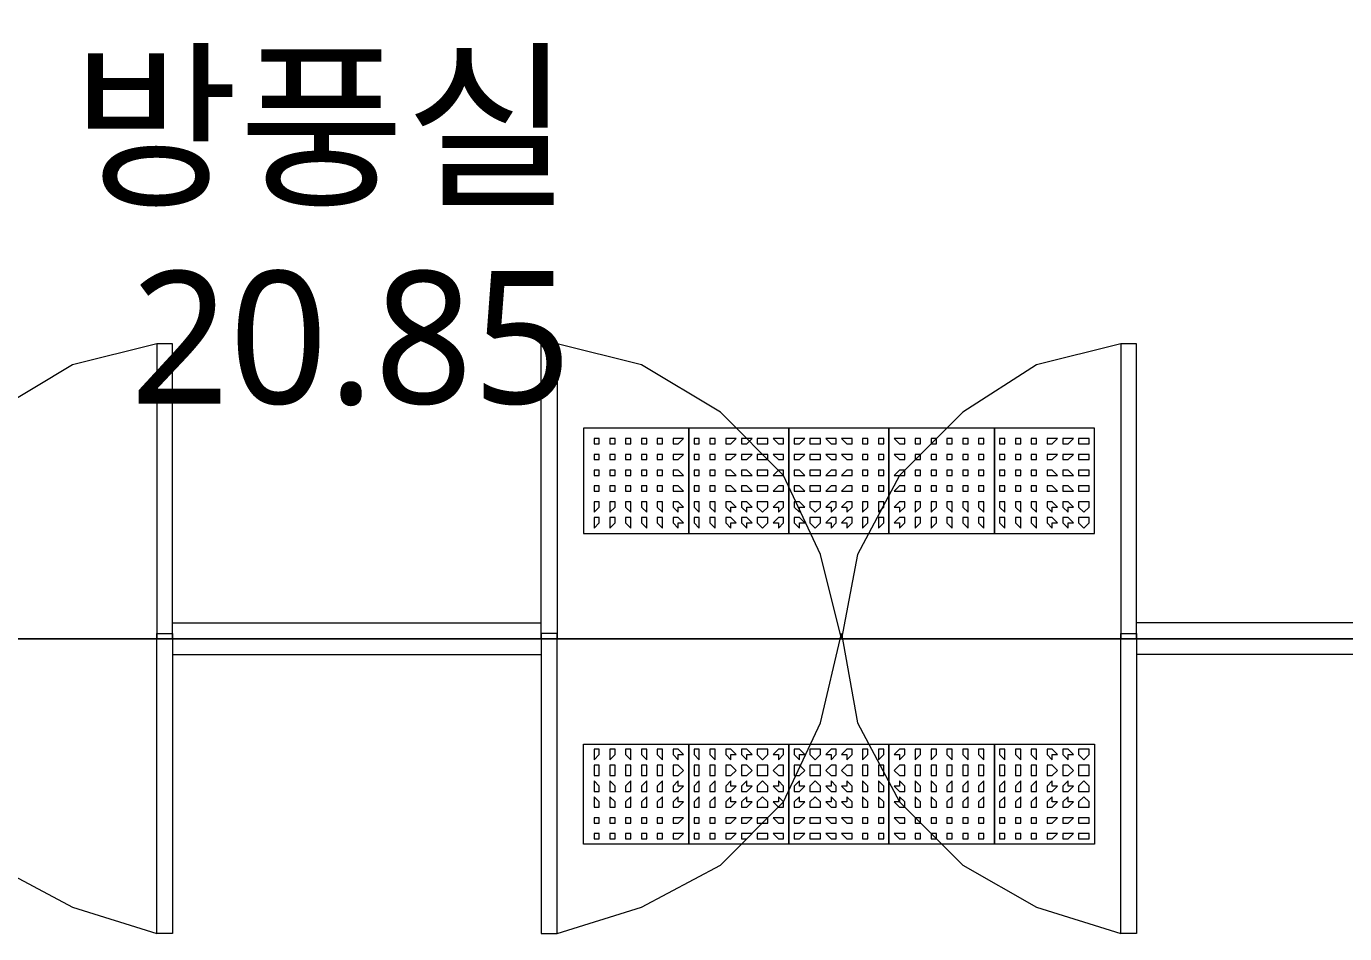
# Model space of a CAD drawing. Header units: millimetres. Extents: x -4011 to 126995, y -1911 to 106700.
# Drawn here: x 74475 to 78365, y 19850 to 22528 of the extents above; entities that cross this region are included whole.
import ezdxf

# ---------------------------------------------------------------- set-up
doc = ezdxf.new("R2010")
doc.units = ezdxf.units.MM
doc.layers.add('PDF_문자', color=7, linetype='Continuous')
doc.layers.add('PDF_형상', color=7, linetype='Continuous')
doc.styles.add('PDF 맑은 고딕', font='malgun.ttf')

msp = doc.modelspace()

# ---------------------------------------------------------------- linework, layer by layer
at = {"layer": 'PDF_형상', "lineweight": 5}
for points in [[(95937.8, 46538.9), (82958.5, 38968.9), (76694.3, 38968.9), (76694.3, 36466.3), (79305.7, 36466.3), (79305.7, 38968.9), (82958.5, 38968.9), (86456, 38968.9), (86456, 32471.5), (84202.1, 32471.5), (84202.1, 29720.2), (86456, 29720.2), (86456, 38968.9), (109445.6, 38968.9), (109445.6, 32051.8), (109445.6, 29704.7), (109445.6, 24481.9), (105450.8, 24481.9), (105450.8, 20471.5), (78932.6, 20471.5), (78932.6, 20720.2), (71968.9, 20720.2)], [(74860.1, 21590.7), (74611.4, 21528.5), (74378.2, 21388.6), (74207.3, 21202.1), (74082.9, 20968.9), (74020.7, 20720.2), (73974.1, 20968.9), (73849.7, 21202.1), (73678.8, 21388.6), (73445.6, 21528.5), (73196.9, 21590.7)], [(77704.7, 21590.7), (77456, 21528.5), (77238.3, 21388.6), (77051.8, 21202.1), (76927.5, 20968.9), (76880.8, 20720.2), (76818.7, 20968.9), (76709.8, 21202.1), (76523.3, 21388.6), (76290.2, 21528.5), (76041.5, 21590.7)], [(73196.9, 19849.7), (73445.6, 19927.5), (73678.8, 20051.8), (73849.7, 20238.3), (73974.1, 20471.5), (74020.7, 20735.8), (74082.9, 20471.5), (74207.3, 20238.3), (74378.2, 20051.8), (74611.4, 19927.5), (74860.1, 19849.7)], [(74906.7, 20766.8), (75994.8, 20766.8)], [(76041.5, 19849.7), (76290.2, 19927.5), (76523.3, 20051.8), (76709.8, 20238.3), (76818.7, 20471.5), (76880.8, 20735.8), (76927.5, 20471.5), (77051.8, 20238.3), (77238.3, 20051.8), (77456, 19927.5), (77704.7, 19849.7)], [(78854.9, 20766.8), (77751.3, 20766.8)], [(74906.7, 20673.6), (75994.8, 20673.6)], [(78854.9, 20673.6), (77751.3, 20673.6)]]:
    msp.add_lwpolyline(points, dxfattribs=at)
for points in [[(71968.9, 23720.2), (71968.9, 20720.2), (78932.6, 20720.2), (78932.6, 23720.2)], [(74906.7, 20720.2), (74906.7, 21590.7), (74860.1, 21590.7), (74860.1, 20720.2)], [(75994.8, 20720.2), (75994.8, 21590.7), (76041.5, 21590.7), (76041.5, 20720.2)], [(77751.3, 21590.7), (77704.7, 21590.7), (77704.7, 20720.2), (77751.3, 20720.2)], [(76430.1, 21342), (76119.2, 21342), (76119.2, 21031.1), (76430.1, 21031.1)], [(76725.4, 21342), (76430.1, 21342), (76430.1, 21031.1), (76725.4, 21031.1)], [(77020.7, 21342), (76725.4, 21342), (76725.4, 21031.1), (77020.7, 21031.1)], [(77331.6, 21342), (77020.7, 21342), (77020.7, 21031.1), (77331.6, 21031.1)], [(77626.9, 21342), (77331.6, 21342), (77331.6, 21031.1), (77626.9, 21031.1)], [(76165.8, 21310.9), (76150.3, 21310.9), (76150.3, 21295.3), (76165.8, 21295.3)], [(76212.4, 21310.9), (76196.9, 21310.9), (76196.9, 21295.3), (76212.4, 21295.3)], [(76259.1, 21310.9), (76243.5, 21310.9), (76243.5, 21295.3), (76259.1, 21295.3)], [(76305.7, 21310.9), (76290.2, 21310.9), (76290.2, 21295.3), (76305.7, 21295.3)], [(76352.3, 21310.9), (76336.8, 21310.9), (76336.8, 21295.3), (76352.3, 21295.3)], [(76414.5, 21310.9), (76399, 21310.9), (76383.4, 21310.9), (76383.4, 21295.3), (76399, 21295.3)], [(76461.1, 21310.9), (76445.6, 21310.9), (76445.6, 21295.3), (76461.1, 21295.3)], [(76507.8, 21310.9), (76492.2, 21310.9), (76492.2, 21295.3), (76507.8, 21295.3)], [(76569.9, 21310.9), (76554.4, 21310.9), (76538.9, 21310.9), (76538.9, 21295.3), (76554.4, 21295.3)], [(76616.6, 21310.9), (76601, 21310.9), (76585.5, 21310.9), (76585.5, 21295.3), (76601, 21295.3)], [(76663.2, 21310.9), (76647.7, 21310.9), (76632.1, 21310.9), (76632.1, 21295.3), (76647.7, 21295.3), (76663.2, 21295.3)], [(76709.8, 21310.9), (76694.3, 21310.9), (76678.8, 21310.9), (76694.3, 21295.3), (76709.8, 21295.3)], [(76772, 21310.9), (76756.5, 21310.9), (76740.9, 21310.9), (76740.9, 21295.3), (76756.5, 21295.3)], [(76818.7, 21310.9), (76803.1, 21310.9), (76787.6, 21310.9), (76787.6, 21295.3), (76803.1, 21295.3), (76818.7, 21295.3)], [(76865.3, 21310.9), (76849.7, 21310.9), (76834.2, 21310.9), (76849.7, 21295.3), (76865.3, 21295.3)], [(76911.9, 21310.9), (76896.4, 21310.9), (76880.8, 21310.9), (76896.4, 21295.3), (76911.9, 21295.3)], [(76958.5, 21310.9), (76943, 21310.9), (76943, 21295.3), (76958.5, 21295.3)], [(77005.2, 21310.9), (76989.6, 21310.9), (76989.6, 21295.3), (77005.2, 21295.3)], [(77067.4, 21310.9), (77051.8, 21310.9), (77036.3, 21310.9), (77051.8, 21295.3), (77067.4, 21295.3)], [(77114, 21310.9), (77098.4, 21310.9), (77098.4, 21295.3), (77114, 21295.3)], [(77160.6, 21310.9), (77145.1, 21310.9), (77145.1, 21295.3), (77160.6, 21295.3)], [(77207.3, 21310.9), (77191.7, 21310.9), (77191.7, 21295.3), (77207.3, 21295.3)], [(77253.9, 21310.9), (77238.3, 21310.9), (77238.3, 21295.3), (77253.9, 21295.3)], [(77300.5, 21310.9), (77285, 21310.9), (77285, 21295.3), (77300.5, 21295.3)], [(77362.7, 21310.9), (77347.1, 21310.9), (77347.1, 21295.3), (77362.7, 21295.3)], [(77409.3, 21310.9), (77393.8, 21310.9), (77393.8, 21295.3), (77409.3, 21295.3)], [(77456, 21310.9), (77440.4, 21310.9), (77440.4, 21295.3), (77456, 21295.3)], [(77518.1, 21310.9), (77502.6, 21310.9), (77487, 21310.9), (77487, 21295.3), (77502.6, 21295.3)], [(77564.8, 21310.9), (77549.2, 21310.9), (77533.7, 21310.9), (77533.7, 21295.3), (77549.2, 21295.3)], [(77611.4, 21310.9), (77595.9, 21310.9), (77580.3, 21310.9), (77580.3, 21295.3), (77595.9, 21295.3), (77611.4, 21295.3)], [(76165.8, 21264.2), (76150.3, 21264.2), (76150.3, 21248.7), (76165.8, 21248.7)], [(76212.4, 21264.2), (76196.9, 21264.2), (76196.9, 21248.7), (76212.4, 21248.7)], [(76259.1, 21264.2), (76243.5, 21264.2), (76243.5, 21248.7), (76259.1, 21248.7)], [(76305.7, 21264.2), (76290.2, 21264.2), (76290.2, 21248.7), (76305.7, 21248.7)], [(76352.3, 21264.2), (76336.8, 21264.2), (76336.8, 21248.7), (76352.3, 21248.7)], [(76414.5, 21264.2), (76399, 21264.2), (76383.4, 21264.2), (76383.4, 21248.7), (76399, 21248.7)], [(76461.1, 21264.2), (76445.6, 21264.2), (76445.6, 21248.7), (76461.1, 21248.7)], [(76507.8, 21264.2), (76492.2, 21264.2), (76492.2, 21248.7), (76507.8, 21248.7)], [(76569.9, 21264.2), (76554.4, 21264.2), (76538.9, 21264.2), (76538.9, 21248.7), (76554.4, 21248.7)], [(76616.6, 21264.2), (76601, 21264.2), (76585.5, 21264.2), (76585.5, 21248.7), (76601, 21248.7)], [(76663.2, 21264.2), (76647.7, 21264.2), (76632.1, 21264.2), (76632.1, 21248.7), (76647.7, 21248.7), (76663.2, 21248.7)], [(76709.8, 21264.2), (76694.3, 21264.2), (76678.8, 21264.2), (76694.3, 21248.7), (76709.8, 21248.7)], [(76772, 21264.2), (76756.5, 21264.2), (76740.9, 21264.2), (76740.9, 21248.7), (76756.5, 21248.7)], [(76818.7, 21264.2), (76803.1, 21264.2), (76787.6, 21264.2), (76787.6, 21248.7), (76803.1, 21248.7), (76818.7, 21248.7)], [(76865.3, 21264.2), (76849.7, 21264.2), (76834.2, 21264.2), (76849.7, 21248.7), (76865.3, 21248.7)], [(76911.9, 21264.2), (76896.4, 21264.2), (76880.8, 21264.2), (76896.4, 21248.7), (76911.9, 21248.7)], [(76958.5, 21264.2), (76943, 21264.2), (76943, 21248.7), (76958.5, 21248.7)], [(77005.2, 21264.2), (76989.6, 21264.2), (76989.6, 21248.7), (77005.2, 21248.7)], [(77067.4, 21264.2), (77051.8, 21264.2), (77036.3, 21264.2), (77051.8, 21248.7), (77067.4, 21248.7)], [(77114, 21264.2), (77098.4, 21264.2), (77098.4, 21248.7), (77114, 21248.7)], [(77160.6, 21264.2), (77145.1, 21264.2), (77145.1, 21248.7), (77160.6, 21248.7)], [(77207.3, 21264.2), (77191.7, 21264.2), (77191.7, 21248.7), (77207.3, 21248.7)], [(77253.9, 21264.2), (77238.3, 21264.2), (77238.3, 21248.7), (77253.9, 21248.7)], [(77300.5, 21264.2), (77285, 21264.2), (77285, 21248.7), (77300.5, 21248.7)], [(77362.7, 21264.2), (77347.1, 21264.2), (77347.1, 21248.7), (77362.7, 21248.7)], [(77409.3, 21264.2), (77393.8, 21264.2), (77393.8, 21248.7), (77409.3, 21248.7)], [(77456, 21264.2), (77440.4, 21264.2), (77440.4, 21248.7), (77456, 21248.7)], [(77518.1, 21264.2), (77502.6, 21264.2), (77487, 21264.2), (77487, 21248.7), (77502.6, 21248.7)], [(77564.8, 21264.2), (77549.2, 21264.2), (77533.7, 21264.2), (77533.7, 21248.7), (77549.2, 21248.7)], [(77611.4, 21264.2), (77595.9, 21264.2), (77580.3, 21264.2), (77580.3, 21248.7), (77595.9, 21248.7), (77611.4, 21248.7)], [(76165.8, 21202.1), (76165.8, 21217.6), (76150.3, 21217.6), (76150.3, 21202.1)], [(76212.4, 21202.1), (76212.4, 21217.6), (76196.9, 21217.6), (76196.9, 21202.1)], [(76259.1, 21202.1), (76259.1, 21217.6), (76243.5, 21217.6), (76243.5, 21202.1)], [(76305.7, 21202.1), (76305.7, 21217.6), (76290.2, 21217.6), (76290.2, 21202.1)], [(76352.3, 21202.1), (76352.3, 21217.6), (76336.8, 21217.6), (76336.8, 21202.1)], [(76414.5, 21202.1), (76399, 21217.6), (76383.4, 21217.6), (76383.4, 21202.1), (76399, 21202.1)], [(76461.1, 21202.1), (76461.1, 21217.6), (76445.6, 21217.6), (76445.6, 21202.1)], [(76507.8, 21202.1), (76507.8, 21217.6), (76492.2, 21217.6), (76492.2, 21202.1)], [(76569.9, 21202.1), (76554.4, 21217.6), (76538.9, 21217.6), (76538.9, 21202.1), (76554.4, 21202.1)], [(76616.6, 21202.1), (76601, 21217.6), (76585.5, 21217.6), (76585.5, 21202.1), (76601, 21202.1)], [(76663.2, 21202.1), (76663.2, 21217.6), (76647.7, 21217.6), (76632.1, 21217.6), (76632.1, 21202.1), (76647.7, 21202.1)], [(76709.8, 21202.1), (76709.8, 21217.6), (76694.3, 21217.6), (76678.8, 21202.1), (76694.3, 21202.1)], [(76772, 21202.1), (76756.5, 21217.6), (76740.9, 21217.6), (76740.9, 21202.1), (76756.5, 21202.1)], [(76818.7, 21202.1), (76818.7, 21217.6), (76803.1, 21217.6), (76787.6, 21217.6), (76787.6, 21202.1), (76803.1, 21202.1)], [(76865.3, 21202.1), (76865.3, 21217.6), (76849.7, 21217.6), (76834.2, 21202.1), (76849.7, 21202.1)], [(76911.9, 21202.1), (76911.9, 21217.6), (76896.4, 21217.6), (76880.8, 21202.1), (76896.4, 21202.1)], [(76958.5, 21202.1), (76958.5, 21217.6), (76943, 21217.6), (76943, 21202.1)], [(77005.2, 21202.1), (77005.2, 21217.6), (76989.6, 21217.6), (76989.6, 21202.1)], [(77067.4, 21202.1), (77067.4, 21217.6), (77051.8, 21217.6), (77036.3, 21202.1), (77051.8, 21202.1)], [(77114, 21202.1), (77114, 21217.6), (77098.4, 21217.6), (77098.4, 21202.1)], [(77160.6, 21202.1), (77160.6, 21217.6), (77145.1, 21217.6), (77145.1, 21202.1)], [(77207.3, 21202.1), (77207.3, 21217.6), (77191.7, 21217.6), (77191.7, 21202.1)], [(77253.9, 21202.1), (77253.9, 21217.6), (77238.3, 21217.6), (77238.3, 21202.1)], [(77300.5, 21202.1), (77300.5, 21217.6), (77285, 21217.6), (77285, 21202.1)], [(77362.7, 21202.1), (77362.7, 21217.6), (77347.1, 21217.6), (77347.1, 21202.1)], [(77409.3, 21202.1), (77409.3, 21217.6), (77393.8, 21217.6), (77393.8, 21202.1)], [(77456, 21202.1), (77456, 21217.6), (77440.4, 21217.6), (77440.4, 21202.1)], [(77518.1, 21202.1), (77502.6, 21217.6), (77487, 21217.6), (77487, 21202.1), (77502.6, 21202.1)], [(77564.8, 21202.1), (77549.2, 21217.6), (77533.7, 21217.6), (77533.7, 21202.1), (77549.2, 21202.1)], [(77611.4, 21202.1), (77611.4, 21217.6), (77595.9, 21217.6), (77580.3, 21217.6), (77580.3, 21202.1), (77595.9, 21202.1)], [(76165.8, 21155.4), (76165.8, 21171), (76150.3, 21171), (76150.3, 21155.4)], [(76212.4, 21155.4), (76212.4, 21171), (76196.9, 21171), (76196.9, 21155.4)], [(76259.1, 21155.4), (76259.1, 21171), (76243.5, 21171), (76243.5, 21155.4)], [(76305.7, 21155.4), (76305.7, 21171), (76290.2, 21171), (76290.2, 21155.4)], [(76352.3, 21155.4), (76352.3, 21171), (76336.8, 21171), (76336.8, 21155.4)], [(76414.5, 21155.4), (76399, 21171), (76383.4, 21171), (76383.4, 21155.4), (76399, 21155.4)], [(76461.1, 21155.4), (76461.1, 21171), (76445.6, 21171), (76445.6, 21155.4)], [(76507.8, 21155.4), (76507.8, 21171), (76492.2, 21171), (76492.2, 21155.4)], [(76569.9, 21155.4), (76554.4, 21171), (76538.9, 21171), (76538.9, 21155.4), (76554.4, 21155.4)], [(76616.6, 21155.4), (76601, 21171), (76585.5, 21171), (76585.5, 21155.4), (76601, 21155.4)], [(76663.2, 21155.4), (76663.2, 21171), (76647.7, 21171), (76632.1, 21171), (76632.1, 21155.4), (76647.7, 21155.4)], [(76709.8, 21155.4), (76709.8, 21171), (76694.3, 21171), (76678.8, 21155.4), (76694.3, 21155.4)], [(76772, 21155.4), (76756.5, 21171), (76740.9, 21171), (76740.9, 21155.4), (76756.5, 21155.4)], [(76818.7, 21155.4), (76818.7, 21171), (76803.1, 21171), (76787.6, 21171), (76787.6, 21155.4), (76803.1, 21155.4)], [(76865.3, 21155.4), (76865.3, 21171), (76849.7, 21171), (76834.2, 21155.4), (76849.7, 21155.4)], [(76911.9, 21155.4), (76911.9, 21171), (76896.4, 21171), (76880.8, 21155.4), (76896.4, 21155.4)], [(76958.5, 21155.4), (76958.5, 21171), (76943, 21171), (76943, 21155.4)], [(77005.2, 21155.4), (77005.2, 21171), (76989.6, 21171), (76989.6, 21155.4)], [(77067.4, 21155.4), (77067.4, 21171), (77051.8, 21171), (77036.3, 21155.4), (77051.8, 21155.4)], [(77114, 21155.4), (77114, 21171), (77098.4, 21171), (77098.4, 21155.4)], [(77160.6, 21155.4), (77160.6, 21171), (77145.1, 21171), (77145.1, 21155.4)], [(77207.3, 21155.4), (77207.3, 21171), (77191.7, 21171), (77191.7, 21155.4)], [(77253.9, 21155.4), (77253.9, 21171), (77238.3, 21171), (77238.3, 21155.4)], [(77300.5, 21155.4), (77300.5, 21171), (77285, 21171), (77285, 21155.4)], [(77362.7, 21155.4), (77362.7, 21171), (77347.1, 21171), (77347.1, 21155.4)], [(77409.3, 21155.4), (77409.3, 21171), (77393.8, 21171), (77393.8, 21155.4)], [(77456, 21155.4), (77456, 21171), (77440.4, 21171), (77440.4, 21155.4)], [(77518.1, 21155.4), (77502.6, 21171), (77487, 21171), (77487, 21155.4), (77502.6, 21155.4)], [(77564.8, 21155.4), (77549.2, 21171), (77533.7, 21171), (77533.7, 21155.4), (77549.2, 21155.4)], [(77611.4, 21155.4), (77611.4, 21171), (77595.9, 21171), (77580.3, 21171), (77580.3, 21155.4), (77595.9, 21155.4)], [(76165.8, 21108.8), (76165.8, 21124.4), (76150.3, 21124.4), (76150.3, 21108.8), (76150.3, 21093.3)], [(76212.4, 21108.8), (76212.4, 21124.4), (76196.9, 21124.4), (76196.9, 21108.8), (76196.9, 21093.3)], [(76259.1, 21108.8), (76259.1, 21124.4), (76243.5, 21124.4), (76243.5, 21108.8), (76259.1, 21093.3)], [(76305.7, 21108.8), (76305.7, 21124.4), (76290.2, 21124.4), (76290.2, 21108.8), (76305.7, 21093.3)], [(76352.3, 21108.8), (76352.3, 21124.4), (76336.8, 21124.4), (76336.8, 21108.8), (76352.3, 21093.3)], [(76414.5, 21108.8), (76399, 21124.4), (76383.4, 21124.4), (76383.4, 21108.8), (76399, 21093.3), (76399, 21108.8)], [(76461.1, 21108.8), (76461.1, 21124.4), (76445.6, 21124.4), (76445.6, 21108.8), (76461.1, 21093.3)], [(76507.8, 21108.8), (76507.8, 21124.4), (76492.2, 21124.4), (76492.2, 21108.8), (76507.8, 21093.3)], [(76569.9, 21108.8), (76554.4, 21124.4), (76538.9, 21124.4), (76538.9, 21108.8), (76554.4, 21093.3), (76554.4, 21108.8)], [(76616.6, 21108.8), (76601, 21124.4), (76585.5, 21124.4), (76585.5, 21108.8), (76601, 21093.3), (76601, 21108.8)], [(76663.2, 21108.8), (76663.2, 21124.4), (76647.7, 21124.4), (76632.1, 21124.4), (76632.1, 21108.8), (76647.7, 21093.3)], [(76709.8, 21108.8), (76709.8, 21124.4), (76694.3, 21124.4), (76678.8, 21108.8), (76694.3, 21108.8), (76694.3, 21093.3)], [(76772, 21108.8), (76756.5, 21124.4), (76740.9, 21124.4), (76740.9, 21108.8), (76756.5, 21093.3), (76756.5, 21108.8)], [(76818.7, 21108.8), (76818.7, 21124.4), (76803.1, 21124.4), (76787.6, 21124.4), (76787.6, 21108.8), (76803.1, 21093.3)], [(76865.3, 21108.8), (76865.3, 21124.4), (76849.7, 21124.4), (76834.2, 21108.8), (76849.7, 21108.8), (76849.7, 21093.3)], [(76911.9, 21108.8), (76911.9, 21124.4), (76896.4, 21124.4), (76880.8, 21108.8), (76896.4, 21108.8), (76896.4, 21093.3)], [(76958.5, 21108.8), (76958.5, 21124.4), (76943, 21124.4), (76943, 21108.8), (76943, 21093.3)], [(77005.2, 21108.8), (77005.2, 21124.4), (76989.6, 21124.4), (76989.6, 21108.8), (76989.6, 21093.3)], [(77067.4, 21108.8), (77067.4, 21124.4), (77051.8, 21124.4), (77036.3, 21108.8), (77051.8, 21108.8), (77051.8, 21093.3)], [(77114, 21108.8), (77114, 21124.4), (77098.4, 21124.4), (77098.4, 21108.8), (77098.4, 21093.3)], [(77160.6, 21108.8), (77160.6, 21124.4), (77145.1, 21124.4), (77145.1, 21108.8), (77145.1, 21093.3)], [(77207.3, 21108.8), (77207.3, 21124.4), (77191.7, 21124.4), (77191.7, 21108.8), (77207.3, 21093.3)], [(77253.9, 21108.8), (77253.9, 21124.4), (77238.3, 21124.4), (77238.3, 21108.8), (77253.9, 21093.3)], [(77300.5, 21108.8), (77300.5, 21124.4), (77285, 21124.4), (77285, 21108.8), (77300.5, 21093.3)], [(77362.7, 21108.8), (77362.7, 21124.4), (77347.1, 21124.4), (77347.1, 21108.8), (77362.7, 21093.3)], [(77409.3, 21108.8), (77409.3, 21124.4), (77393.8, 21124.4), (77393.8, 21108.8), (77409.3, 21093.3)], [(77456, 21108.8), (77456, 21124.4), (77440.4, 21124.4), (77440.4, 21108.8), (77456, 21093.3)], [(77518.1, 21108.8), (77502.6, 21124.4), (77487, 21124.4), (77487, 21108.8), (77502.6, 21093.3), (77502.6, 21108.8)], [(77564.8, 21108.8), (77549.2, 21124.4), (77533.7, 21124.4), (77533.7, 21108.8), (77549.2, 21093.3), (77549.2, 21108.8)], [(77611.4, 21108.8), (77611.4, 21124.4), (77595.9, 21124.4), (77580.3, 21124.4), (77580.3, 21108.8), (77595.9, 21093.3)], [(76165.8, 21062.2), (76165.8, 21077.7), (76150.3, 21077.7), (76150.3, 21062.2), (76150.3, 21046.6)], [(76212.4, 21062.2), (76212.4, 21077.7), (76196.9, 21077.7), (76196.9, 21062.2), (76196.9, 21046.6)], [(76259.1, 21062.2), (76259.1, 21077.7), (76243.5, 21077.7), (76243.5, 21062.2), (76259.1, 21046.6)], [(76305.7, 21062.2), (76305.7, 21077.7), (76290.2, 21077.7), (76290.2, 21062.2), (76305.7, 21046.6)], [(76352.3, 21062.2), (76352.3, 21077.7), (76336.8, 21077.7), (76336.8, 21062.2), (76352.3, 21046.6)], [(76414.5, 21062.2), (76399, 21077.7), (76383.4, 21077.7), (76383.4, 21062.2), (76399, 21046.6), (76399, 21062.2)], [(76461.1, 21062.2), (76461.1, 21077.7), (76445.6, 21077.7), (76445.6, 21062.2), (76461.1, 21046.6)], [(76507.8, 21062.2), (76507.8, 21077.7), (76492.2, 21077.7), (76492.2, 21062.2), (76507.8, 21046.6)], [(76569.9, 21062.2), (76554.4, 21077.7), (76538.9, 21077.7), (76538.9, 21062.2), (76554.4, 21046.6), (76554.4, 21062.2)], [(76616.6, 21062.2), (76601, 21077.7), (76585.5, 21077.7), (76585.5, 21062.2), (76601, 21046.6), (76601, 21062.2)], [(76663.2, 21062.2), (76663.2, 21077.7), (76647.7, 21077.7), (76632.1, 21077.7), (76632.1, 21062.2), (76647.7, 21046.6)], [(76709.8, 21062.2), (76709.8, 21077.7), (76694.3, 21077.7), (76678.8, 21062.2), (76694.3, 21062.2), (76694.3, 21046.6)], [(76772, 21062.2), (76756.5, 21077.7), (76740.9, 21077.7), (76740.9, 21062.2), (76756.5, 21046.6), (76756.5, 21062.2)], [(76818.7, 21062.2), (76818.7, 21077.7), (76803.1, 21077.7), (76787.6, 21077.7), (76787.6, 21062.2), (76803.1, 21046.6)], [(76865.3, 21062.2), (76865.3, 21077.7), (76849.7, 21077.7), (76834.2, 21062.2), (76849.7, 21062.2), (76849.7, 21046.6)], [(76911.9, 21062.2), (76911.9, 21077.7), (76896.4, 21077.7), (76880.8, 21062.2), (76896.4, 21062.2), (76896.4, 21046.6)], [(76958.5, 21062.2), (76958.5, 21077.7), (76943, 21077.7), (76943, 21062.2), (76943, 21046.6)], [(77005.2, 21062.2), (77005.2, 21077.7), (76989.6, 21077.7), (76989.6, 21062.2), (76989.6, 21046.6)], [(77067.4, 21062.2), (77067.4, 21077.7), (77051.8, 21077.7), (77036.3, 21062.2), (77051.8, 21062.2), (77051.8, 21046.6)], [(77114, 21062.2), (77114, 21077.7), (77098.4, 21077.7), (77098.4, 21062.2), (77098.4, 21046.6)], [(77160.6, 21062.2), (77160.6, 21077.7), (77145.1, 21077.7), (77145.1, 21062.2), (77145.1, 21046.6)], [(77207.3, 21062.2), (77207.3, 21077.7), (77191.7, 21077.7), (77191.7, 21062.2), (77207.3, 21046.6)], [(77253.9, 21062.2), (77253.9, 21077.7), (77238.3, 21077.7), (77238.3, 21062.2), (77253.9, 21046.6)], [(77300.5, 21062.2), (77300.5, 21077.7), (77285, 21077.7), (77285, 21062.2), (77300.5, 21046.6)], [(77362.7, 21062.2), (77362.7, 21077.7), (77347.1, 21077.7), (77347.1, 21062.2), (77362.7, 21046.6)], [(77409.3, 21062.2), (77409.3, 21077.7), (77393.8, 21077.7), (77393.8, 21062.2), (77409.3, 21046.6)], [(77456, 21062.2), (77456, 21077.7), (77440.4, 21077.7), (77440.4, 21062.2), (77456, 21046.6)], [(77518.1, 21062.2), (77502.6, 21077.7), (77487, 21077.7), (77487, 21062.2), (77502.6, 21046.6), (77502.6, 21062.2)], [(77564.8, 21062.2), (77549.2, 21077.7), (77533.7, 21077.7), (77533.7, 21062.2), (77549.2, 21046.6), (77549.2, 21062.2)], [(77611.4, 21062.2), (77611.4, 21077.7), (77595.9, 21077.7), (77580.3, 21077.7), (77580.3, 21062.2), (77595.9, 21046.6)], [(74906.7, 20735.8), (74906.7, 19849.7), (74860.1, 19849.7), (74860.1, 20735.8)], [(75994.8, 20735.8), (75994.8, 19849.7), (76041.5, 19849.7), (76041.5, 20735.8)], [(77751.3, 20735.8), (77751.3, 19849.7), (77704.7, 19849.7), (77704.7, 20735.8)], [(76430.1, 20114), (76119.2, 20114), (76119.2, 20409.3), (76430.1, 20409.3)], [(76165.8, 20378.2), (76165.8, 20393.8), (76150.3, 20393.8), (76150.3, 20378.2), (76150.3, 20362.7)], [(76212.4, 20378.2), (76212.4, 20393.8), (76196.9, 20393.8), (76196.9, 20378.2), (76196.9, 20362.7)], [(76259.1, 20378.2), (76259.1, 20393.8), (76243.5, 20393.8), (76243.5, 20378.2), (76259.1, 20362.7)], [(76305.7, 20378.2), (76305.7, 20393.8), (76290.2, 20393.8), (76290.2, 20378.2), (76305.7, 20362.7)], [(76352.3, 20378.2), (76352.3, 20393.8), (76336.8, 20393.8), (76336.8, 20378.2), (76352.3, 20362.7)], [(76414.5, 20378.2), (76399, 20393.8), (76383.4, 20393.8), (76383.4, 20378.2), (76399, 20362.7), (76399, 20378.2)], [(76725.4, 20114), (76430.1, 20114), (76430.1, 20409.3), (76725.4, 20409.3)], [(76461.1, 20378.2), (76461.1, 20393.8), (76445.6, 20393.8), (76445.6, 20378.2), (76461.1, 20362.7)], [(76507.8, 20378.2), (76507.8, 20393.8), (76492.2, 20393.8), (76492.2, 20378.2), (76507.8, 20362.7)], [(76569.9, 20378.2), (76554.4, 20393.8), (76538.9, 20393.8), (76538.9, 20378.2), (76554.4, 20362.7), (76554.4, 20378.2)], [(76616.6, 20378.2), (76601, 20393.8), (76585.5, 20393.8), (76585.5, 20378.2), (76601, 20362.7), (76601, 20378.2)], [(76663.2, 20378.2), (76663.2, 20393.8), (76647.7, 20393.8), (76632.1, 20393.8), (76632.1, 20378.2), (76647.7, 20362.7)], [(76709.8, 20378.2), (76709.8, 20393.8), (76694.3, 20393.8), (76678.8, 20378.2), (76694.3, 20378.2), (76694.3, 20362.7)], [(77020.7, 20114), (76725.4, 20114), (76725.4, 20409.3), (77020.7, 20409.3)], [(76772, 20378.2), (76756.5, 20393.8), (76740.9, 20393.8), (76740.9, 20378.2), (76756.5, 20362.7), (76756.5, 20378.2)], [(76818.7, 20378.2), (76818.7, 20393.8), (76803.1, 20393.8), (76787.6, 20393.8), (76787.6, 20378.2), (76803.1, 20362.7)], [(76865.3, 20378.2), (76865.3, 20393.8), (76849.7, 20393.8), (76834.2, 20378.2), (76849.7, 20378.2), (76849.7, 20362.7)], [(76911.9, 20378.2), (76911.9, 20393.8), (76896.4, 20393.8), (76880.8, 20378.2), (76896.4, 20378.2), (76896.4, 20362.7)], [(76958.5, 20378.2), (76958.5, 20393.8), (76943, 20393.8), (76943, 20378.2), (76943, 20362.7)], [(77005.2, 20378.2), (77005.2, 20393.8), (76989.6, 20393.8), (76989.6, 20378.2), (76989.6, 20362.7)], [(77331.6, 20114), (77020.7, 20114), (77020.7, 20409.3), (77331.6, 20409.3)], [(77067.4, 20378.2), (77067.4, 20393.8), (77051.8, 20393.8), (77036.3, 20378.2), (77051.8, 20378.2), (77051.8, 20362.7)], [(77114, 20378.2), (77114, 20393.8), (77098.4, 20393.8), (77098.4, 20378.2), (77098.4, 20362.7)], [(77160.6, 20378.2), (77160.6, 20393.8), (77145.1, 20393.8), (77145.1, 20378.2), (77145.1, 20362.7)], [(77207.3, 20378.2), (77207.3, 20393.8), (77191.7, 20393.8), (77191.7, 20378.2), (77207.3, 20362.7)], [(77253.9, 20378.2), (77253.9, 20393.8), (77238.3, 20393.8), (77238.3, 20378.2), (77253.9, 20362.7)], [(77300.5, 20378.2), (77300.5, 20393.8), (77285, 20393.8), (77285, 20378.2), (77300.5, 20362.7)], [(77626.9, 20114), (77331.6, 20114), (77331.6, 20409.3), (77626.9, 20409.3)], [(77362.7, 20378.2), (77362.7, 20393.8), (77347.1, 20393.8), (77347.1, 20378.2), (77362.7, 20362.7)], [(77409.3, 20378.2), (77409.3, 20393.8), (77393.8, 20393.8), (77393.8, 20378.2), (77409.3, 20362.7)], [(77456, 20378.2), (77456, 20393.8), (77440.4, 20393.8), (77440.4, 20378.2), (77456, 20362.7)], [(77518.1, 20378.2), (77502.6, 20393.8), (77487, 20393.8), (77487, 20378.2), (77502.6, 20362.7), (77502.6, 20378.2)], [(77564.8, 20378.2), (77549.2, 20393.8), (77533.7, 20393.8), (77533.7, 20378.2), (77549.2, 20362.7), (77549.2, 20378.2)], [(77611.4, 20378.2), (77611.4, 20393.8), (77595.9, 20393.8), (77580.3, 20393.8), (77580.3, 20378.2), (77595.9, 20362.7)], [(76165.8, 20331.6), (76165.8, 20347.2), (76150.3, 20347.2), (76150.3, 20331.6), (76150.3, 20316.1), (76165.8, 20316.1)], [(76212.4, 20331.6), (76212.4, 20347.2), (76196.9, 20347.2), (76196.9, 20331.6), (76196.9, 20316.1), (76212.4, 20316.1)], [(76259.1, 20331.6), (76259.1, 20347.2), (76243.5, 20347.2), (76243.5, 20331.6), (76243.5, 20316.1), (76259.1, 20316.1)], [(76305.7, 20331.6), (76305.7, 20347.2), (76290.2, 20347.2), (76290.2, 20331.6), (76290.2, 20316.1), (76305.7, 20316.1)], [(76352.3, 20331.6), (76352.3, 20347.2), (76336.8, 20347.2), (76336.8, 20331.6), (76336.8, 20316.1), (76352.3, 20316.1)], [(76414.5, 20331.6), (76399, 20347.2), (76383.4, 20347.2), (76383.4, 20331.6), (76383.4, 20316.1), (76399, 20316.1)], [(76461.1, 20331.6), (76461.1, 20347.2), (76445.6, 20347.2), (76445.6, 20331.6), (76445.6, 20316.1), (76461.1, 20316.1)], [(76507.8, 20331.6), (76507.8, 20347.2), (76492.2, 20347.2), (76492.2, 20331.6), (76492.2, 20316.1), (76507.8, 20316.1)], [(76569.9, 20331.6), (76554.4, 20347.2), (76538.9, 20347.2), (76538.9, 20331.6), (76538.9, 20316.1), (76554.4, 20316.1)], [(76616.6, 20331.6), (76601, 20347.2), (76585.5, 20347.2), (76585.5, 20331.6), (76585.5, 20316.1), (76601, 20316.1)], [(76663.2, 20331.6), (76663.2, 20347.2), (76647.7, 20347.2), (76632.1, 20347.2), (76632.1, 20331.6), (76632.1, 20316.1), (76647.7, 20316.1), (76663.2, 20316.1)], [(76709.8, 20331.6), (76709.8, 20347.2), (76694.3, 20347.2), (76678.8, 20331.6), (76694.3, 20316.1), (76709.8, 20316.1)], [(76772, 20331.6), (76756.5, 20347.2), (76740.9, 20347.2), (76740.9, 20331.6), (76740.9, 20316.1), (76756.5, 20316.1)], [(76818.7, 20331.6), (76818.7, 20347.2), (76803.1, 20347.2), (76787.6, 20347.2), (76787.6, 20331.6), (76787.6, 20316.1), (76803.1, 20316.1), (76818.7, 20316.1)], [(76865.3, 20331.6), (76865.3, 20347.2), (76849.7, 20347.2), (76834.2, 20331.6), (76849.7, 20316.1), (76865.3, 20316.1)], [(76911.9, 20331.6), (76911.9, 20347.2), (76896.4, 20347.2), (76880.8, 20331.6), (76896.4, 20316.1), (76911.9, 20316.1)], [(76958.5, 20331.6), (76958.5, 20347.2), (76943, 20347.2), (76943, 20331.6), (76943, 20316.1), (76958.5, 20316.1)], [(77005.2, 20331.6), (77005.2, 20347.2), (76989.6, 20347.2), (76989.6, 20331.6), (76989.6, 20316.1), (77005.2, 20316.1)], [(77067.4, 20331.6), (77067.4, 20347.2), (77051.8, 20347.2), (77036.3, 20331.6), (77051.8, 20316.1), (77067.4, 20316.1)], [(77114, 20331.6), (77114, 20347.2), (77098.4, 20347.2), (77098.4, 20331.6), (77098.4, 20316.1), (77114, 20316.1)], [(77160.6, 20331.6), (77160.6, 20347.2), (77145.1, 20347.2), (77145.1, 20331.6), (77145.1, 20316.1), (77160.6, 20316.1)], [(77207.3, 20331.6), (77207.3, 20347.2), (77191.7, 20347.2), (77191.7, 20331.6), (77191.7, 20316.1), (77207.3, 20316.1)], [(77253.9, 20331.6), (77253.9, 20347.2), (77238.3, 20347.2), (77238.3, 20331.6), (77238.3, 20316.1), (77253.9, 20316.1)], [(77300.5, 20331.6), (77300.5, 20347.2), (77285, 20347.2), (77285, 20331.6), (77285, 20316.1), (77300.5, 20316.1)], [(77362.7, 20331.6), (77362.7, 20347.2), (77347.1, 20347.2), (77347.1, 20331.6), (77347.1, 20316.1), (77362.7, 20316.1)], [(77409.3, 20331.6), (77409.3, 20347.2), (77393.8, 20347.2), (77393.8, 20331.6), (77393.8, 20316.1), (77409.3, 20316.1)], [(77456, 20331.6), (77456, 20347.2), (77440.4, 20347.2), (77440.4, 20331.6), (77440.4, 20316.1), (77456, 20316.1)], [(77518.1, 20331.6), (77502.6, 20347.2), (77487, 20347.2), (77487, 20331.6), (77487, 20316.1), (77502.6, 20316.1)], [(77564.8, 20331.6), (77549.2, 20347.2), (77533.7, 20347.2), (77533.7, 20331.6), (77533.7, 20316.1), (77549.2, 20316.1)], [(77611.4, 20331.6), (77611.4, 20347.2), (77595.9, 20347.2), (77580.3, 20347.2), (77580.3, 20331.6), (77580.3, 20316.1), (77595.9, 20316.1), (77611.4, 20316.1)], [(76165.8, 20285), (76150.3, 20300.5), (76150.3, 20285), (76150.3, 20269.4), (76165.8, 20269.4)], [(76212.4, 20285), (76196.9, 20300.5), (76196.9, 20285), (76196.9, 20269.4), (76212.4, 20269.4)], [(76259.1, 20285), (76259.1, 20300.5), (76243.5, 20285), (76243.5, 20269.4), (76259.1, 20269.4)], [(76305.7, 20285), (76305.7, 20300.5), (76290.2, 20285), (76290.2, 20269.4), (76305.7, 20269.4)], [(76352.3, 20285), (76352.3, 20300.5), (76336.8, 20285), (76336.8, 20269.4), (76352.3, 20269.4)], [(76414.5, 20285), (76399, 20285), (76399, 20300.5), (76383.4, 20285), (76383.4, 20269.4), (76399, 20269.4)], [(76461.1, 20285), (76461.1, 20300.5), (76445.6, 20285), (76445.6, 20269.4), (76461.1, 20269.4)], [(76507.8, 20285), (76507.8, 20300.5), (76492.2, 20285), (76492.2, 20269.4), (76507.8, 20269.4)], [(76569.9, 20285), (76554.4, 20285), (76554.4, 20300.5), (76538.9, 20285), (76538.9, 20269.4), (76554.4, 20269.4)], [(76616.6, 20285), (76601, 20285), (76601, 20300.5), (76585.5, 20285), (76585.5, 20269.4), (76601, 20269.4)], [(76663.2, 20285), (76647.7, 20300.5), (76632.1, 20285), (76632.1, 20269.4), (76647.7, 20269.4), (76663.2, 20269.4)], [(76709.8, 20285), (76694.3, 20300.5), (76694.3, 20285), (76678.8, 20285), (76694.3, 20269.4), (76709.8, 20269.4)], [(76772, 20285), (76756.5, 20285), (76756.5, 20300.5), (76740.9, 20285), (76740.9, 20269.4), (76756.5, 20269.4)], [(76818.7, 20285), (76803.1, 20300.5), (76787.6, 20285), (76787.6, 20269.4), (76803.1, 20269.4), (76818.7, 20269.4)], [(76865.3, 20285), (76849.7, 20300.5), (76849.7, 20285), (76834.2, 20285), (76849.7, 20269.4), (76865.3, 20269.4)], [(76911.9, 20285), (76896.4, 20300.5), (76896.4, 20285), (76880.8, 20285), (76896.4, 20269.4), (76911.9, 20269.4)], [(76958.5, 20285), (76943, 20300.5), (76943, 20285), (76943, 20269.4), (76958.5, 20269.4)], [(77005.2, 20285), (76989.6, 20300.5), (76989.6, 20285), (76989.6, 20269.4), (77005.2, 20269.4)], [(77067.4, 20285), (77051.8, 20300.5), (77051.8, 20285), (77036.3, 20285), (77051.8, 20269.4), (77067.4, 20269.4)], [(77114, 20285), (77098.4, 20300.5), (77098.4, 20285), (77098.4, 20269.4), (77114, 20269.4)], [(77160.6, 20285), (77145.1, 20300.5), (77145.1, 20285), (77145.1, 20269.4), (77160.6, 20269.4)], [(77207.3, 20285), (77207.3, 20300.5), (77191.7, 20285), (77191.7, 20269.4), (77207.3, 20269.4)], [(77253.9, 20285), (77253.9, 20300.5), (77238.3, 20285), (77238.3, 20269.4), (77253.9, 20269.4)], [(77300.5, 20285), (77300.5, 20300.5), (77285, 20285), (77285, 20269.4), (77300.5, 20269.4)], [(77362.7, 20285), (77362.7, 20300.5), (77347.1, 20285), (77347.1, 20269.4), (77362.7, 20269.4)], [(77409.3, 20285), (77409.3, 20300.5), (77393.8, 20285), (77393.8, 20269.4), (77409.3, 20269.4)], [(77456, 20285), (77456, 20300.5), (77440.4, 20285), (77440.4, 20269.4), (77456, 20269.4)], [(77518.1, 20285), (77502.6, 20285), (77502.6, 20300.5), (77487, 20285), (77487, 20269.4), (77502.6, 20269.4)], [(77564.8, 20285), (77549.2, 20285), (77549.2, 20300.5), (77533.7, 20285), (77533.7, 20269.4), (77549.2, 20269.4)], [(77611.4, 20285), (77595.9, 20300.5), (77580.3, 20285), (77580.3, 20269.4), (77595.9, 20269.4), (77611.4, 20269.4)], [(76165.8, 20238.3), (76150.3, 20253.9), (76150.3, 20238.3), (76150.3, 20222.8), (76165.8, 20222.8)], [(76212.4, 20238.3), (76196.9, 20253.9), (76196.9, 20238.3), (76196.9, 20222.8), (76212.4, 20222.8)], [(76259.1, 20238.3), (76259.1, 20253.9), (76243.5, 20238.3), (76243.5, 20222.8), (76259.1, 20222.8)], [(76305.7, 20238.3), (76305.7, 20253.9), (76290.2, 20238.3), (76290.2, 20222.8), (76305.7, 20222.8)], [(76352.3, 20238.3), (76352.3, 20253.9), (76336.8, 20238.3), (76336.8, 20222.8), (76352.3, 20222.8)], [(76414.5, 20238.3), (76399, 20238.3), (76399, 20253.9), (76383.4, 20238.3), (76383.4, 20222.8), (76399, 20222.8)], [(76461.1, 20238.3), (76461.1, 20253.9), (76445.6, 20238.3), (76445.6, 20222.8), (76461.1, 20222.8)], [(76507.8, 20238.3), (76507.8, 20253.9), (76492.2, 20238.3), (76492.2, 20222.8), (76507.8, 20222.8)], [(76569.9, 20238.3), (76554.4, 20238.3), (76554.4, 20253.9), (76538.9, 20238.3), (76538.9, 20222.8), (76554.4, 20222.8)], [(76616.6, 20238.3), (76601, 20238.3), (76601, 20253.9), (76585.5, 20238.3), (76585.5, 20222.8), (76601, 20222.8)], [(76663.2, 20238.3), (76647.7, 20253.9), (76632.1, 20238.3), (76632.1, 20222.8), (76647.7, 20222.8), (76663.2, 20222.8)], [(76709.8, 20238.3), (76694.3, 20253.9), (76694.3, 20238.3), (76678.8, 20238.3), (76694.3, 20222.8), (76709.8, 20222.8)], [(76772, 20238.3), (76756.5, 20238.3), (76756.5, 20253.9), (76740.9, 20238.3), (76740.9, 20222.8), (76756.5, 20222.8)], [(76818.7, 20238.3), (76803.1, 20253.9), (76787.6, 20238.3), (76787.6, 20222.8), (76803.1, 20222.8), (76818.7, 20222.8)], [(76865.3, 20238.3), (76849.7, 20253.9), (76849.7, 20238.3), (76834.2, 20238.3), (76849.7, 20222.8), (76865.3, 20222.8)], [(76911.9, 20238.3), (76896.4, 20253.9), (76896.4, 20238.3), (76880.8, 20238.3), (76896.4, 20222.8), (76911.9, 20222.8)], [(76958.5, 20238.3), (76943, 20253.9), (76943, 20238.3), (76943, 20222.8), (76958.5, 20222.8)], [(77005.2, 20238.3), (76989.6, 20253.9), (76989.6, 20238.3), (76989.6, 20222.8), (77005.2, 20222.8)], [(77067.4, 20238.3), (77051.8, 20253.9), (77051.8, 20238.3), (77036.3, 20238.3), (77051.8, 20222.8), (77067.4, 20222.8)], [(77114, 20238.3), (77098.4, 20253.9), (77098.4, 20238.3), (77098.4, 20222.8), (77114, 20222.8)], [(77160.6, 20238.3), (77145.1, 20253.9), (77145.1, 20238.3), (77145.1, 20222.8), (77160.6, 20222.8)], [(77207.3, 20238.3), (77207.3, 20253.9), (77191.7, 20238.3), (77191.7, 20222.8), (77207.3, 20222.8)], [(77253.9, 20238.3), (77253.9, 20253.9), (77238.3, 20238.3), (77238.3, 20222.8), (77253.9, 20222.8)], [(77300.5, 20238.3), (77300.5, 20253.9), (77285, 20238.3), (77285, 20222.8), (77300.5, 20222.8)], [(77362.7, 20238.3), (77362.7, 20253.9), (77347.1, 20238.3), (77347.1, 20222.8), (77362.7, 20222.8)], [(77409.3, 20238.3), (77409.3, 20253.9), (77393.8, 20238.3), (77393.8, 20222.8), (77409.3, 20222.8)], [(77456, 20238.3), (77456, 20253.9), (77440.4, 20238.3), (77440.4, 20222.8), (77456, 20222.8)], [(77518.1, 20238.3), (77502.6, 20238.3), (77502.6, 20253.9), (77487, 20238.3), (77487, 20222.8), (77502.6, 20222.8)], [(77564.8, 20238.3), (77549.2, 20238.3), (77549.2, 20253.9), (77533.7, 20238.3), (77533.7, 20222.8), (77549.2, 20222.8)], [(77611.4, 20238.3), (77595.9, 20253.9), (77580.3, 20238.3), (77580.3, 20222.8), (77595.9, 20222.8), (77611.4, 20222.8)], [(76165.8, 20191.7), (76150.3, 20191.7), (76150.3, 20176.2), (76165.8, 20176.2)], [(76212.4, 20191.7), (76196.9, 20191.7), (76196.9, 20176.2), (76212.4, 20176.2)], [(76259.1, 20191.7), (76243.5, 20191.7), (76243.5, 20176.2), (76259.1, 20176.2)], [(76305.7, 20191.7), (76290.2, 20191.7), (76290.2, 20176.2), (76305.7, 20176.2)], [(76352.3, 20191.7), (76336.8, 20191.7), (76336.8, 20176.2), (76352.3, 20176.2)], [(76414.5, 20191.7), (76399, 20191.7), (76383.4, 20191.7), (76383.4, 20176.2), (76399, 20176.2)], [(76461.1, 20191.7), (76445.6, 20191.7), (76445.6, 20176.2), (76461.1, 20176.2)], [(76507.8, 20191.7), (76492.2, 20191.7), (76492.2, 20176.2), (76507.8, 20176.2)], [(76569.9, 20191.7), (76554.4, 20191.7), (76538.9, 20191.7), (76538.9, 20176.2), (76554.4, 20176.2)], [(76616.6, 20191.7), (76601, 20191.7), (76585.5, 20191.7), (76585.5, 20176.2), (76601, 20176.2)], [(76663.2, 20191.7), (76647.7, 20191.7), (76632.1, 20191.7), (76632.1, 20176.2), (76647.7, 20176.2), (76663.2, 20176.2)], [(76709.8, 20191.7), (76694.3, 20191.7), (76678.8, 20191.7), (76694.3, 20176.2), (76709.8, 20176.2)], [(76772, 20191.7), (76756.5, 20191.7), (76740.9, 20191.7), (76740.9, 20176.2), (76756.5, 20176.2)], [(76818.7, 20191.7), (76803.1, 20191.7), (76787.6, 20191.7), (76787.6, 20176.2), (76803.1, 20176.2), (76818.7, 20176.2)], [(76865.3, 20191.7), (76849.7, 20191.7), (76834.2, 20191.7), (76849.7, 20176.2), (76865.3, 20176.2)], [(76911.9, 20191.7), (76896.4, 20191.7), (76880.8, 20191.7), (76896.4, 20176.2), (76911.9, 20176.2)], [(76958.5, 20191.7), (76943, 20191.7), (76943, 20176.2), (76958.5, 20176.2)], [(77005.2, 20191.7), (76989.6, 20191.7), (76989.6, 20176.2), (77005.2, 20176.2)], [(77067.4, 20191.7), (77051.8, 20191.7), (77036.3, 20191.7), (77051.8, 20176.2), (77067.4, 20176.2)], [(77114, 20191.7), (77098.4, 20191.7), (77098.4, 20176.2), (77114, 20176.2)], [(77160.6, 20191.7), (77145.1, 20191.7), (77145.1, 20176.2), (77160.6, 20176.2)], [(77207.3, 20191.7), (77191.7, 20191.7), (77191.7, 20176.2), (77207.3, 20176.2)], [(77253.9, 20191.7), (77238.3, 20191.7), (77238.3, 20176.2), (77253.9, 20176.2)], [(77300.5, 20191.7), (77285, 20191.7), (77285, 20176.2), (77300.5, 20176.2)], [(77362.7, 20191.7), (77347.1, 20191.7), (77347.1, 20176.2), (77362.7, 20176.2)], [(77409.3, 20191.7), (77393.8, 20191.7), (77393.8, 20176.2), (77409.3, 20176.2)], [(77456, 20191.7), (77440.4, 20191.7), (77440.4, 20176.2), (77456, 20176.2)], [(77518.1, 20191.7), (77502.6, 20191.7), (77487, 20191.7), (77487, 20176.2), (77502.6, 20176.2)], [(77564.8, 20191.7), (77549.2, 20191.7), (77533.7, 20191.7), (77533.7, 20176.2), (77549.2, 20176.2)], [(77611.4, 20191.7), (77595.9, 20191.7), (77580.3, 20191.7), (77580.3, 20176.2), (77595.9, 20176.2), (77611.4, 20176.2)], [(76165.8, 20145.1), (76150.3, 20145.1), (76150.3, 20129.5), (76165.8, 20129.5)], [(76212.4, 20145.1), (76196.9, 20145.1), (76196.9, 20129.5), (76212.4, 20129.5)], [(76259.1, 20145.1), (76243.5, 20145.1), (76243.5, 20129.5), (76259.1, 20129.5)], [(76305.7, 20145.1), (76290.2, 20145.1), (76290.2, 20129.5), (76305.7, 20129.5)], [(76352.3, 20145.1), (76336.8, 20145.1), (76336.8, 20129.5), (76352.3, 20129.5)], [(76414.5, 20145.1), (76399, 20145.1), (76383.4, 20145.1), (76383.4, 20129.5), (76399, 20129.5)], [(76461.1, 20145.1), (76445.6, 20145.1), (76445.6, 20129.5), (76461.1, 20129.5)], [(76507.8, 20145.1), (76492.2, 20145.1), (76492.2, 20129.5), (76507.8, 20129.5)], [(76569.9, 20145.1), (76554.4, 20145.1), (76538.9, 20145.1), (76538.9, 20129.5), (76554.4, 20129.5)], [(76616.6, 20145.1), (76601, 20145.1), (76585.5, 20145.1), (76585.5, 20129.5), (76601, 20129.5)], [(76663.2, 20145.1), (76647.7, 20145.1), (76632.1, 20145.1), (76632.1, 20129.5), (76647.7, 20129.5), (76663.2, 20129.5)], [(76709.8, 20145.1), (76694.3, 20145.1), (76678.8, 20145.1), (76694.3, 20129.5), (76709.8, 20129.5)], [(76772, 20145.1), (76756.5, 20145.1), (76740.9, 20145.1), (76740.9, 20129.5), (76756.5, 20129.5)], [(76818.7, 20145.1), (76803.1, 20145.1), (76787.6, 20145.1), (76787.6, 20129.5), (76803.1, 20129.5), (76818.7, 20129.5)], [(76865.3, 20145.1), (76849.7, 20145.1), (76834.2, 20145.1), (76849.7, 20129.5), (76865.3, 20129.5)], [(76911.9, 20145.1), (76896.4, 20145.1), (76880.8, 20145.1), (76896.4, 20129.5), (76911.9, 20129.5)], [(76958.5, 20145.1), (76943, 20145.1), (76943, 20129.5), (76958.5, 20129.5)], [(77005.2, 20145.1), (76989.6, 20145.1), (76989.6, 20129.5), (77005.2, 20129.5)], [(77067.4, 20145.1), (77051.8, 20145.1), (77036.3, 20145.1), (77051.8, 20129.5), (77067.4, 20129.5)], [(77114, 20145.1), (77098.4, 20145.1), (77098.4, 20129.5), (77114, 20129.5)], [(77160.6, 20145.1), (77145.1, 20145.1), (77145.1, 20129.5), (77160.6, 20129.5)], [(77207.3, 20145.1), (77191.7, 20145.1), (77191.7, 20129.5), (77207.3, 20129.5)], [(77253.9, 20145.1), (77238.3, 20145.1), (77238.3, 20129.5), (77253.9, 20129.5)], [(77300.5, 20145.1), (77285, 20145.1), (77285, 20129.5), (77300.5, 20129.5)], [(77362.7, 20145.1), (77347.1, 20145.1), (77347.1, 20129.5), (77362.7, 20129.5)], [(77409.3, 20145.1), (77393.8, 20145.1), (77393.8, 20129.5), (77409.3, 20129.5)], [(77456, 20145.1), (77440.4, 20145.1), (77440.4, 20129.5), (77456, 20129.5)], [(77518.1, 20145.1), (77502.6, 20145.1), (77487, 20145.1), (77487, 20129.5), (77502.6, 20129.5)], [(77564.8, 20145.1), (77549.2, 20145.1), (77533.7, 20145.1), (77533.7, 20129.5), (77549.2, 20129.5)], [(77611.4, 20145.1), (77595.9, 20145.1), (77580.3, 20145.1), (77580.3, 20129.5), (77595.9, 20129.5), (77611.4, 20129.5)]]:
    msp.add_lwpolyline(points, close=True, dxfattribs=at)

# ---------------------------------------------------------------- texts
at = {"layer": 'PDF_문자', "char_height": 391.03, "attachment_point": 4, "style": 'PDF 맑은 고딕'}
for s, insert in [('방풍실', (74611.2, 22211.9)), ('20.85', (74782.5, 21605.8))]:
    msp.add_mtext(s, dxfattribs=dict(at, insert=insert))

doc.saveas('drawing.dxf')
